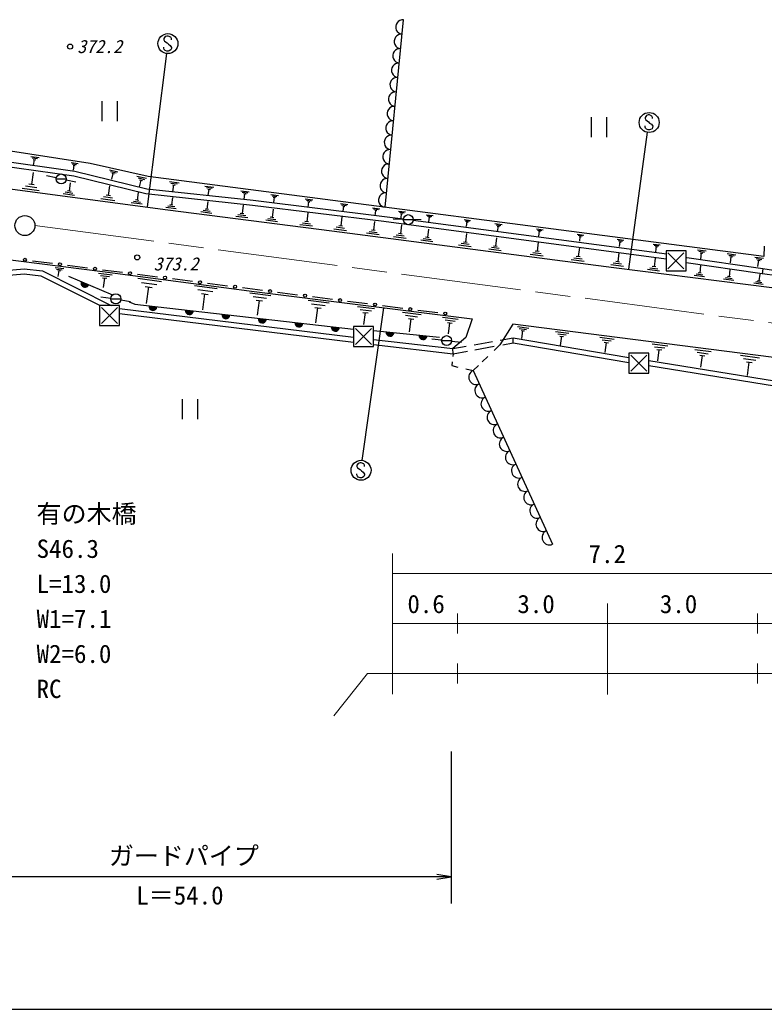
# Model space of a CAD drawing. Units: millimetres, scale not verified. Extents: x 40000 to 680000, y 20000 to 380000.
# Drawn here: x 373105 to 447564, y 205000 to 303880 of the extents above; entities that cross this region are included whole.
import ezdxf
from ezdxf.enums import TextEntityAlignment as Align

# ---------------------------------------------------------------- set-up
doc = ezdxf.new("R2010")
doc.units = ezdxf.units.MM
doc.header["$LTSCALE"] = 1000
doc.linetypes.add('CHAIN', pattern=[18.5, 12, -1.5, 3.5, -1.5])
for name, color, linetype, lineweight in [('M-BGD', 7, 'Continuous', 25), ('M-BMK', 2, 'CHAIN', 13), ('M-BMK-SRVR', 3, 'Continuous', 25), ('M-STR-HTXT', 7, 'Continuous', 13), ('M-STR-STR3', 7, 'Continuous', 25), ('M-STR-STRC', 7, 'Continuous', 25), ('M-TTL-BAND', 7, 'Continuous', 25)]:
    doc.layers.add(name, color=color, linetype=linetype, lineweight=lineweight)
doc.layers.add('M-STR-STR1', color=1, linetype='Continuous')
doc.styles.add('ＭＳ ゴシック', font='')
doc.styles.get('ＭＳ ゴシック').set_extended_font_data('MS Gothic')

# ---------------------------------------------------------------- blocks, each defined once
blk = doc.blocks.new('open_arrow')
at = {"color": 0, "linetype": 'Continuous', "lineweight": -2}
blk.add_lwpolyline([(7.5, 1.25), (0, 0), (7.5, -1.25)], dxfattribs=at)

msp = doc.modelspace()

# ---------------------------------------------------------------- linework, layer by layer
at = {"layer": 'M-BGD'}
for p, q in [((409642, 285139), (411495, 303877)), ((381339, 293747), (381339, 295747)), ((382839, 295747), (382839, 293747)), ((430296, 292137), (430296, 294137)), ((431796, 294137), (431796, 292137)), ((378622, 288731), (356740, 291823)), ((380135, 289507), (363951, 292033)), ((378527, 288239), (356951, 291288)), ((374200, 290232), (375050, 290102)), ((374330, 290082), (374880, 290002)), ((374460, 289932), (374710, 289892)), ((374490, 289322), (374590, 289912)), ((358778, 288749), (387900, 284899)), ((378230, 289612), (378930, 289502)), ((378340, 289492), (378790, 289412)), ((378440, 289362), (378650, 289322)), ((378470, 288852), (378550, 289342)), ((385817, 286969), (378622, 288731)), ((385946, 288205), (380135, 289507)), ((382070, 288872), (382900, 288682)), ((374430, 288632), (374270, 287432)), ((376760, 288072), (375780, 288282)), ((376755, 287972), (377755, 287972)), ((377740, 287872), (378720, 287672)), ((385730, 286476), (378527, 288239)), ((382190, 288722), (382730, 288592)), ((382300, 287952), (382430, 288532)), ((382310, 288562), (382550, 288502)), ((384810, 288252), (385770, 288042)), ((384950, 288072), (385570, 287932)), ((385070, 287182), (385230, 287862)), ((385080, 287892), (385370, 287822)), ((447516, 280240), (385946, 288205)), ((375060, 286802), (373340, 287032)), ((374800, 287102), (373680, 287252)), ((374530, 287392), (374010, 287462)), ((378230, 286732), (377880, 286782)), ((378160, 287572), (378060, 286762)), ((382090, 287282), (381960, 286312)), ((396455, 285809), (385817, 286969)), ((388070, 287722), (389040, 287602)), ((388220, 287562), (388850, 287482)), ((388370, 287392), (388660, 287352)), ((388430, 286692), (388520, 287372)), ((391630, 287262), (392520, 287152)), ((391770, 287112), (392350, 287042)), ((391910, 286952), (392180, 286922)), ((391960, 286312), (392050, 286942)), ((395230, 286802), (396060, 286692)), ((378590, 286332), (377430, 286492)), ((378410, 286532), (377660, 286642)), ((382600, 285802), (381210, 285992)), ((382390, 286042), (381480, 286172)), ((382170, 286282), (381750, 286342)), ((385010, 285822), (384680, 285872)), ((384950, 286622), (384850, 285852)), ((396398, 285313), (385730, 286476)), ((388370, 286112), (388280, 285372)), ((395360, 286662), (395900, 286592)), ((395490, 286512), (395740, 286482)), ((395540, 285922), (395620, 286502)), ((409586, 284204), (396455, 285809)), ((398220, 286412), (398970, 286322)), ((398340, 286282), (398830, 286232)), ((398460, 286152), (398680, 286132)), ((398500, 285622), (398570, 286142)), ((401660, 285972), (402420, 285872)), ((401780, 285842), (402270, 285782)), ((385360, 285442), (384250, 285582)), ((385190, 285632), (384470, 285732)), ((388760, 284992), (387710, 285132)), ((387900, 284899), (404332, 282794)), ((388600, 285172), (387920, 285262)), ((388430, 285352), (388120, 285392)), ((392160, 284722), (391440, 284822)), ((391990, 284912), (391650, 284962)), ((391920, 285712), (391820, 284942)), ((395450, 285352), (395340, 284512)), ((409523, 283708), (396398, 285313)), ((398440, 284952), (398340, 284132)), ((401890, 285712), (402120, 285682)), ((401940, 285162), (402010, 285702)), ((405180, 285512), (405910, 285422)), ((405300, 285392), (405770, 285332)), ((405410, 285262), (405620, 285232)), ((405450, 284742), (405520, 285252)), ((408370, 285102), (409120, 285002)), ((408490, 284972), (408980, 284912)), ((408610, 284842), (408830, 284812)), ((408650, 284302), (408720, 284832)), ((392330, 284532), (391220, 284672)), ((395900, 284072), (394700, 284232)), ((395710, 284282), (394930, 284382)), ((395520, 284492), (395160, 284532)), ((398880, 283692), (397700, 283842)), ((398700, 283902), (397930, 284002)), ((398510, 284102), (398160, 284152)), ((401910, 284572), (401800, 283702)), ((405320, 284172), (405210, 283282)), ((411448, 283956), (409586, 284204)), ((411460, 283922), (410460, 283962)), ((410990, 284762), (411670, 284672)), ((411100, 284652), (411540, 284592)), ((411200, 284532), (411400, 284502)), ((411240, 284042), (411300, 284522)), ((411464, 283905), (412464, 283905)), ((437811, 280442), (412462, 283821)), ((412463, 283939), (413250, 283909)), ((413750, 284402), (414440, 284312)), ((413860, 284292), (414310, 284232)), ((413970, 284172), (414180, 284142)), ((414010, 283672), (414080, 284162)), ((417550, 283912), (418200, 283832)), ((417650, 283802), (418080, 283752)), ((402370, 283242), (401130, 283402)), ((402180, 283462), (401370, 283562)), ((401980, 283672), (401610, 283722)), ((405800, 282802), (404510, 282972)), ((405600, 283032), (404760, 283142)), ((405400, 283252), (405010, 283302)), ((408660, 282812), (408290, 282862)), ((408590, 283712), (408480, 282842)), ((437745, 279946), (409523, 283708)), ((411290, 283372), (411180, 282492)), ((413980, 282952), (413870, 282122)), ((417750, 283692), (417950, 283662)), ((417790, 283222), (417850, 283682)), ((420630, 283522), (421360, 283422)), ((420750, 283392), (421220, 283332)), ((420860, 283262), (421080, 283232)), ((420900, 282732), (420970, 283252)), ((424780, 282982), (425450, 282892)), ((424890, 282872), (425320, 282812)), ((404332, 282794), (432537, 279137)), ((409050, 282382), (407800, 282542)), ((408860, 282602), (408050, 282702)), ((411760, 282032), (410500, 282192)), ((411560, 282252), (410750, 282352)), ((411360, 282472), (410990, 282512)), ((414420, 281692), (413230, 281842)), ((414240, 281902), (413460, 281992)), ((414050, 282102), (413690, 282142)), ((417790, 282532), (417680, 281652)), ((420790, 282092), (420680, 281252)), ((424990, 282752), (425190, 282722)), ((425030, 282262), (425090, 282742)), ((428860, 282452), (429530, 282362)), ((428970, 282342), (429400, 282282)), ((429070, 282222), (429270, 282192)), ((429110, 281742), (429170, 282212)), ((432840, 281942), (433520, 281852)), ((432950, 281822), (433390, 281762)), ((360690, 281381), (381385, 278710)), ((418260, 281192), (417000, 281352)), ((418060, 281412), (417250, 281512)), ((417860, 281622), (417490, 281672)), ((421240, 280802), (420030, 280962)), ((421050, 281012), (420270, 281122)), ((420860, 281222), (420500, 281272)), ((424970, 281642), (424860, 280742)), ((429080, 281122), (428970, 280212)), ((433050, 281702), (433250, 281672)), ((433090, 281212), (433150, 281692)), ((436440, 281472), (437170, 281382)), ((436560, 281352), (437030, 281292)), ((436670, 281222), (436890, 281192)), ((436710, 280692), (436780, 281212)), ((440900, 280892), (441770, 280782)), ((447548, 281242), (447516, 280240)), ((425450, 280262), (424150, 280432)), ((425250, 280492), (424410, 280602)), ((425050, 280712), (424660, 280762)), ((429570, 279732), (428260, 279902)), ((429370, 279962), (428520, 280072)), ((429160, 280182), (428770, 280232)), ((433020, 280582), (432910, 279692)), ((436650, 280042), (436540, 279202)), ((437745, 280786), (437745, 278786)), ((439745, 280786), (437745, 280786)), ((437935, 280586), (439535, 278986)), ((439535, 280586), (437935, 278986)), ((439745, 278786), (439745, 280786)), ((447195, 279030), (439815, 280082)), ((441040, 280742), (441600, 280672)), ((441170, 280592), (441430, 280562)), ((441220, 279972), (441300, 280582)), ((443870, 280512), (444730, 280402)), ((444010, 280362), (444570, 280292)), ((444140, 280212), (444400, 280182)), ((444190, 279592), (444270, 280202)), ((446620, 280152), (447490, 280042)), ((446760, 280012), (447320, 279932)), ((446890, 279862), (447150, 279822)), ((446940, 279232), (447020, 279842)), ((360246, 277732), (373555, 279003)), ((373555, 279003), (375363, 278787)), ((374372, 279801), (376373, 279545)), ((376640, 279122), (377500, 279012)), ((376780, 278972), (377340, 278902)), ((377874, 279353), (379876, 279097)), ((381377, 278905), (383379, 278649)), ((433500, 279222), (432220, 279382)), ((433300, 279442), (432470, 279552)), ((432537, 279137), (448317, 277134)), ((433100, 279662), (432710, 279712)), ((437100, 278762), (435900, 278912)), ((436910, 278972), (436130, 279072)), ((436720, 279182), (436360, 279222)), ((447123, 278536), (439745, 279587)), ((441200, 279312), (441110, 278572)), ((444140, 278932), (444050, 278202)), ((449156, 278739), (447195, 279030)), ((447386, 278496), (447465, 278990)), ((360339, 277238), (373549, 278500)), ((373549, 278500), (375216, 278301)), ((375216, 278301), (381084, 275347)), ((375363, 278787), (382257, 275317)), ((376910, 278822), (377170, 278792)), ((376960, 278212), (377040, 278812)), ((377971, 278262), (382373, 276395)), ((380970, 278562), (382330, 278382)), ((381180, 278332), (382070, 278212)), ((381385, 278710), (396539, 276741)), ((381390, 278092), (381800, 278042)), ((381470, 277112), (381600, 278072)), ((384880, 278457), (386882, 278201)), ((384910, 278052), (387290, 277742)), ((388383, 278009), (390385, 277753)), ((437745, 278786), (439745, 278786)), ((441590, 278192), (440540, 278322)), ((441430, 278372), (440750, 278462)), ((441260, 278552), (440950, 278592)), ((444530, 277812), (443480, 277952)), ((444370, 278002), (443690, 278092)), ((444200, 278182), (443890, 278222)), ((447120, 278442), (447040, 277782)), ((449098, 278242), (447123, 278536)), ((385280, 277642), (386830, 277442)), ((385650, 277232), (386360, 277142)), ((385790, 275522), (386010, 277192)), ((390570, 277312), (392840, 277022)), ((390930, 276922), (392400, 276732)), ((391886, 277561), (393888, 277305)), ((395389, 277113), (397390, 276857)), ((447470, 277442), (446530, 277562)), ((447330, 277602), (446720, 277682)), ((447180, 277762), (446900, 277802)), ((382210, 276042), (381220, 276152)), ((382211, 275996), (383211, 275996)), ((383200, 275902), (384180, 275712)), ((391280, 276532), (391960, 276442)), ((391410, 274902), (391620, 276492)), ((396110, 276592), (398200, 276322)), ((396440, 276232), (397790, 276062)), ((396539, 276741), (418343, 273992)), ((398892, 276665), (400893, 276409)), ((402395, 276217), (404396, 275961)), ((381084, 275317), (381084, 273317)), ((383084, 275317), (381084, 275317)), ((381274, 275117), (382874, 273517)), ((382874, 275117), (381274, 273517)), ((383084, 273317), (383084, 275317)), ((383084, 275028), (406496, 272160)), ((384032, 275691), (384608, 275447)), ((384608, 275447), (406496, 272953)), ((396760, 275872), (397380, 275792)), ((396880, 274372), (397070, 275832)), ((401940, 275862), (404060, 275592)), ((402270, 275502), (403650, 275322)), ((402600, 275132), (403240, 275052)), ((402730, 273602), (402920, 275092)), ((405897, 275769), (407899, 275513)), ((406890, 275232), (408600, 275022)), ((407160, 274942), (408270, 274802)), ((409400, 275321), (411402, 275065)), ((383084, 274524), (406496, 271656)), ((407420, 274642), (407940, 274582)), ((407530, 273412), (407680, 274612)), ((411400, 274662), (413250, 274432)), ((411690, 274352), (412890, 274192)), ((411980, 274032), (412530, 273952)), ((412090, 272692), (412260, 273992)), ((412903, 274873), (414905, 274616)), ((415400, 274162), (416960, 273962)), ((418343, 273992), (417711, 272135)), ((381084, 273317), (383084, 273317)), ((406496, 273214), (406496, 271214)), ((408496, 273214), (406496, 273214)), ((406686, 273014), (408286, 271414)), ((408286, 273014), (406686, 271414)), ((408496, 271214), (408496, 273214)), ((415640, 273892), (416660, 273762)), ((415880, 273622), (416350, 273562)), ((415980, 272502), (416120, 273592)), ((422410, 273473), (421132, 271387)), ((456524, 269099), (422410, 273473)), ((422900, 273212), (424010, 273062)), ((423070, 273022), (423800, 272922)), ((408496, 272832), (415097, 272149)), ((408496, 271943), (416433, 271018)), ((415300, 271872), (414310, 271962)), ((417711, 272135), (416433, 271018)), ((421166, 271863), (422443, 272091)), ((422445, 271584), (422443, 272091)), ((422443, 272091), (434022, 270131)), ((423240, 272822), (423580, 272782)), ((423310, 272022), (423410, 272802)), ((426700, 272722), (428010, 272552)), ((426910, 272502), (427760, 272392)), ((427110, 272272), (427500, 272222)), ((427190, 271332), (427310, 272252)), ((431120, 272152), (432540, 271972)), ((406496, 271214), (408496, 271214)), ((408496, 271440), (416449, 270513)), ((415302, 271818), (416302, 271818)), ((416300, 271762), (417290, 271652)), ((416433, 271018), (417752, 271253)), ((416449, 270513), (416433, 271018)), ((418567, 271399), (420392, 271725)), ((418608, 270898), (420564, 271248)), ((421132, 271387), (420547, 270831)), ((421412, 271399), (422445, 271584)), ((422445, 271584), (434022, 269624)), ((431340, 271912), (432270, 271792)), ((431560, 271662), (431990, 271612)), ((431650, 270642), (431780, 271642)), ((436340, 271482), (437920, 271282)), ((436590, 271212), (437620, 271082)), ((436830, 270942), (437310, 270882)), ((440610, 270942), (442270, 270722)), ((416449, 270513), (416414, 270220)), ((416449, 270513), (417875, 270767)), ((419928, 270243), (419361, 269704)), ((434022, 270554), (434022, 268554)), ((436022, 270554), (434022, 270554)), ((434212, 270354), (435812, 268754)), ((435812, 270354), (434212, 268754)), ((436022, 268554), (436022, 270554)), ((436930, 269802), (437070, 270912)), ((440870, 270652), (441950, 270512)), ((441130, 270362), (441630, 270302)), ((441230, 269172), (441380, 270332)), ((445190, 270352), (447090, 270112)), ((445490, 270022), (446720, 269872)), ((416353, 269713), (416306, 269319)), ((416306, 269319), (416909, 269180)), ((417723, 268994), (418441, 268830)), ((418975, 269338), (418441, 268830)), ((436022, 269847), (451214, 267373)), ((436022, 269340), (451214, 266866)), ((445790, 269692), (446350, 269622)), ((445900, 268332), (446070, 269662)), ((418441, 268830), (426380, 251471)), ((434022, 268554), (436022, 268554)), ((389391, 263954), (389391, 265954)), ((390891, 265954), (390891, 263954))]:
    msp.add_line(p, q, dxfattribs=at)
for centre, radius in [((378137, 301204), 250), ((377255, 287972), 500), ((411964, 283905), 500), ((373621, 279897), 150), ((384853, 280133), 250), ((377124, 279449), 150), ((380627, 279001), 150), ((384130, 278553), 150), ((387632, 278105), 150), ((391135, 277657), 150), ((394638, 277209), 150), ((398141, 276761), 150), ((382711, 275996), 500), ((401644, 276313), 150), ((405147, 275865), 150), ((408650, 275417), 150), ((412153, 274969), 150), ((415655, 274520), 150), ((415802, 271818), 500)]:
    msp.add_circle(centre, radius, dxfattribs=at)
for centre, radius, start, end in [((411424, 303156), 724, 84.35181, 264.35181), ((411281, 301715), 724, 84.35181, 264.35181), ((411139, 300274), 724, 84.35181, 264.35181), ((410996, 298832), 724, 84.35181, 264.35181), ((410853, 297391), 724, 84.35181, 264.35181), ((410711, 295949), 724, 84.35181, 264.35181), ((410568, 294508), 724, 84.35181, 264.35181), ((410426, 293067), 724, 84.35181, 264.35181), ((410283, 291625), 724, 84.35181, 264.35181), ((410141, 290184), 724, 84.35181, 264.35181), ((409998, 288743), 724, 84.35181, 264.35181), ((409856, 287301), 724, 84.35181, 264.35181), ((409713, 285860), 724, 84.35181, 264.35181), ((379631, 277559), 400, 157.01128, 337.01128), ((379631, 277559), 400, 157.01128, 337.01128), ((379631, 277559), 350, 157.01128, 337.01128), ((379631, 277559), 300, 157.01128, 337.01128), ((379631, 277559), 250, 157.01128, 337.01128), ((379631, 277559), 200, 157.01128, 337.01128), ((379631, 277559), 150, 157.01128, 337.01128), ((379631, 277559), 100, 157.01128, 337.01128), ((379631, 277559), 50, 157.01128, 337.01128), ((386432, 275239), 400, 173.50009, 353.50009), ((386432, 275239), 400, 173.50009, 353.50009), ((386432, 275239), 350, 173.50009, 353.50009), ((386432, 275239), 300, 173.50009, 353.50009), ((386432, 275239), 250, 173.50009, 353.50009), ((386432, 275239), 200, 173.50009, 353.50009), ((386432, 275239), 150, 173.50009, 353.50009), ((386432, 275239), 100, 173.50009, 353.50009), ((386432, 275239), 50, 173.50009, 353.50009), ((390080, 274823), 400, 173.50009, 353.50009), ((390080, 274823), 400, 173.50009, 353.50009), ((390080, 274823), 350, 173.50009, 353.50009), ((390080, 274823), 300, 173.50009, 353.50009), ((390080, 274823), 250, 173.50009, 353.50009), ((390080, 274823), 200, 173.50009, 353.50009), ((390080, 274823), 150, 173.50009, 353.50009), ((390080, 274823), 100, 173.50009, 353.50009), ((390080, 274823), 50, 173.50009, 353.50009), ((393728, 274408), 400, 173.50009, 353.50009), ((393728, 274408), 400, 173.50009, 353.50009), ((393728, 274408), 350, 173.50009, 353.50009), ((393728, 274408), 300, 173.50009, 353.50009), ((393728, 274408), 250, 173.50009, 353.50009), ((393728, 274408), 200, 173.50009, 353.50009), ((393728, 274408), 150, 173.50009, 353.50009), ((393728, 274408), 100, 173.50009, 353.50009), ((393728, 274408), 50, 173.50009, 353.50009), ((397376, 273992), 400, 173.50009, 353.50009), ((397376, 273992), 400, 173.50009, 353.50009), ((397376, 273992), 350, 173.50009, 353.50009), ((397376, 273992), 300, 173.50009, 353.50009), ((397376, 273992), 250, 173.50009, 353.50009), ((397376, 273992), 200, 173.50009, 353.50009), ((397376, 273992), 150, 173.50009, 353.50009), ((397376, 273992), 100, 173.50009, 353.50009), ((397376, 273992), 50, 173.50009, 353.50009), ((401024, 273577), 400, 173.50009, 353.50009), ((401024, 273577), 400, 173.50009, 353.50009), ((401024, 273577), 350, 173.50009, 353.50009), ((401024, 273577), 300, 173.50009, 353.50009), ((401024, 273577), 250, 173.50009, 353.50009), ((401024, 273577), 200, 173.50009, 353.50009), ((401024, 273577), 150, 173.50009, 353.50009), ((401024, 273577), 100, 173.50009, 353.50009), ((401024, 273577), 50, 173.50009, 353.50009), ((404672, 273161), 400, 173.50009, 353.50009), ((404672, 273161), 400, 173.50009, 353.50009), ((404672, 273161), 350, 173.50009, 353.50009), ((404672, 273161), 300, 173.50009, 353.50009), ((404672, 273161), 250, 173.50009, 353.50009), ((404672, 273161), 200, 173.50009, 353.50009), ((404672, 273161), 150, 173.50009, 353.50009), ((404672, 273161), 100, 173.50009, 353.50009), ((404672, 273161), 50, 173.50009, 353.50009), ((410146, 272661), 400, 174.08557, 354.08557), ((410146, 272661), 400, 174.08557, 354.08557), ((410146, 272661), 350, 174.08557, 354.08557), ((410146, 272661), 300, 174.08557, 354.08557), ((410146, 272661), 250, 174.08557, 354.08557), ((410146, 272661), 200, 174.08557, 354.08557), ((410146, 272661), 150, 174.08557, 354.08557), ((410146, 272661), 100, 174.08557, 354.08557), ((410146, 272661), 50, 174.08557, 354.08557), ((413446, 272320), 400, 174.08557, 354.08557), ((413446, 272320), 400, 174.08557, 354.08557), ((413446, 272320), 350, 174.08557, 354.08557), ((413446, 272320), 300, 174.08557, 354.08557), ((413446, 272320), 250, 174.08557, 354.08557), ((413446, 272320), 200, 174.08557, 354.08557), ((413446, 272320), 150, 174.08557, 354.08557), ((413446, 272320), 100, 174.08557, 354.08557), ((413446, 272320), 50, 174.08557, 354.08557), ((418746, 268162), 734, 114.57767, 294.57767), ((419357, 266827), 734, 114.57767, 294.57767), ((419968, 265492), 734, 114.57767, 294.57767), ((420578, 264156), 734, 114.57767, 294.57767), ((421189, 262821), 734, 114.57767, 294.57767), ((421800, 261486), 734, 114.57767, 294.57767), ((422410, 260150), 734, 114.57767, 294.57767), ((423021, 258815), 734, 114.57767, 294.57767), ((423632, 257480), 734, 114.57767, 294.57767), ((424243, 256144), 734, 114.57767, 294.57767), ((424853, 254809), 734, 114.57767, 294.57767), ((425464, 253474), 734, 114.57767, 294.57767), ((426075, 252138), 734, 114.57767, 294.57767)]:
    msp.add_arc(centre, radius, start, end, dxfattribs=at)
at = {"layer": 'M-BMK'}
msp.add_line((374618, 283325), (471780, 270467), dxfattribs=at)
at = {"layer": 'M-BMK-SRVR'}
msp.add_circle((373619, 283314), 1000, dxfattribs=at)
at = {"layer": 'M-STR-HTXT'}
for p, q in [((410386, 250535), (410386, 236483)), ((410386, 248535), (452875, 248535)), ((431875, 245535), (431875, 236453)), ((416875, 244535), (416875, 242535)), ((446875, 244535), (446875, 242535)), ((410386, 243535), (452875, 243535)), ((416875, 239535), (416875, 237535)), ((446875, 239535), (446875, 237535)), ((407875, 238535), (404509, 234335)), ((407875, 238535), (452875, 238535))]:
    msp.add_line(p, q, dxfattribs=at)
at = {"layer": 'M-STR-STR3'}
for p, q in [((416253, 230766), (416253, 215568)), ((416253, 218237), (360360, 218237))]:
    msp.add_line(p, q, dxfattribs=at)
at = {"layer": 'M-STR-STRC'}
for p, q in [((387638, 302194), (387514, 302010)), ((387514, 302010), (387517, 301878)), ((387517, 301878), (387580, 301749)), ((387580, 301749), (387836, 301567)), ((387830, 302260), (387638, 302194)), ((387952, 302257), (387830, 302260)), ((388202, 302139), (387952, 302257)), ((388265, 302007), (388202, 302139)), ((388265, 301878), (388265, 302007)), ((387517, 301030), (387514, 301151)), ((387557, 300927), (387517, 301030)), ((387641, 300817), (387557, 300927)), ((387828, 300756), (387641, 300817)), ((387962, 300756), (387828, 300756)), ((387836, 301567), (387965, 301436)), ((388062, 300785), (387962, 300756)), ((387965, 301436), (388144, 301320)), ((388204, 300877), (388062, 300785)), ((388144, 301320), (388270, 301120)), ((388265, 301009), (388204, 300877)), ((388270, 301120), (388265, 301009)), ((387769, 300509), (385833, 285172)), ((435776, 294315), (435652, 294131)), ((435652, 294131), (435655, 293999)), ((435655, 293999), (435718, 293870)), ((435718, 293870), (435973, 293688)), ((435968, 294381), (435776, 294315)), ((436089, 294378), (435968, 294381)), ((435973, 293688), (436102, 293557)), ((436339, 294260), (436089, 294378)), ((436403, 294128), (436339, 294260)), ((436403, 293999), (436403, 294128)), ((435655, 293151), (435652, 293272)), ((435694, 293048), (435655, 293151)), ((435778, 292938), (435694, 293048)), ((435965, 292877), (435778, 292938)), ((436100, 292877), (435965, 292877)), ((436200, 292906), (436100, 292877)), ((436102, 293557), (436281, 293441)), ((436342, 292998), (436200, 292906)), ((436281, 293441), (436408, 293241)), ((436403, 293130), (436342, 292998)), ((436408, 293241), (436403, 293130)), ((435863, 292638), (433986, 278953)), ((407348, 259850), (409504, 275107)), ((406952, 259553), (406829, 259369)), ((406829, 259369), (406831, 259237)), ((406831, 259237), (406894, 259108)), ((406894, 259108), (407150, 258926)), ((407145, 259619), (406952, 259553)), ((407266, 259616), (407145, 259619)), ((407516, 259498), (407266, 259616)), ((407579, 259366), (407516, 259498)), ((407579, 259237), (407579, 259366)), ((406831, 258389), (406829, 258510)), ((406871, 258286), (406831, 258389)), ((406955, 258176), (406871, 258286)), ((407142, 258115), (406955, 258176)), ((407276, 258115), (407142, 258115)), ((407150, 258926), (407279, 258794)), ((407376, 258144), (407276, 258115)), ((407279, 258794), (407458, 258679)), ((407519, 258236), (407376, 258144)), ((407458, 258679), (407584, 258478)), ((407579, 258368), (407519, 258236)), ((407584, 258478), (407579, 258368))]:
    msp.add_line(p, q, dxfattribs=at)
for centre in [(387922, 301497), (436059, 293618), (407236, 258856)]:
    msp.add_circle(centre, 1000, dxfattribs=at)
at = {"layer": 'M-TTL-BAND'}
msp.add_line((40000, 205000), (579000, 205000), dxfattribs=at)

# ---------------------------------------------------------------- block references
at = {"layer": 'M-STR-STR3', "xscale": 193, "yscale": 193, "rotation": 180}
msp.add_blockref('open_arrow', (416253, 218237), dxfattribs=at)

# ---------------------------------------------------------------- texts
at = {"layer": 'M-BGD', "style": 'ＭＳ ゴシック', "oblique": 15}
for s, p in [('372.2', (378854, 301213)), ('373.2', (386486, 279488))]:
    msp.add_text(s, height=1320, dxfattribs=at).set_placement(p, align=Align.MIDDLE_LEFT)
at = {"layer": 'M-STR-HTXT', "style": 'ＭＳ ゴシック'}
for s, p in [('7.2', (430000, 249035)), ('0.6', (411875, 244035)), ('3.0', (422875, 244035)), ('3.0', (437125, 244035))]:
    msp.add_text(s, height=1833, dxfattribs=at).set_placement(p, align=Align.BOTTOM_LEFT)
at = {"layer": 'M-STR-STR1', "style": 'ＭＳ ゴシック'}
for s, p in [('有の木橋', (374787, 253052)), ('S46.3', (374787, 249552)), ('L=13.0', (374787, 246052)), ('W1=7.1', (374787, 242552)), ('W2=6.0', (374787, 239052)), ('RC', (374787, 235552))]:
    msp.add_text(s, height=1833, dxfattribs=at).set_placement(p, align=Align.BOTTOM_LEFT)
at = {"layer": 'M-STR-STR3', "style": 'ＭＳ ゴシック'}
for s, p in [('ガードパイプ', (382014, 220330)), ('L＝54.0', (384756, 216377))]:
    msp.add_text(s, height=1833, dxfattribs=at).set_placement(p, align=Align.MIDDLE_LEFT)

doc.saveas('drawing.dxf')
